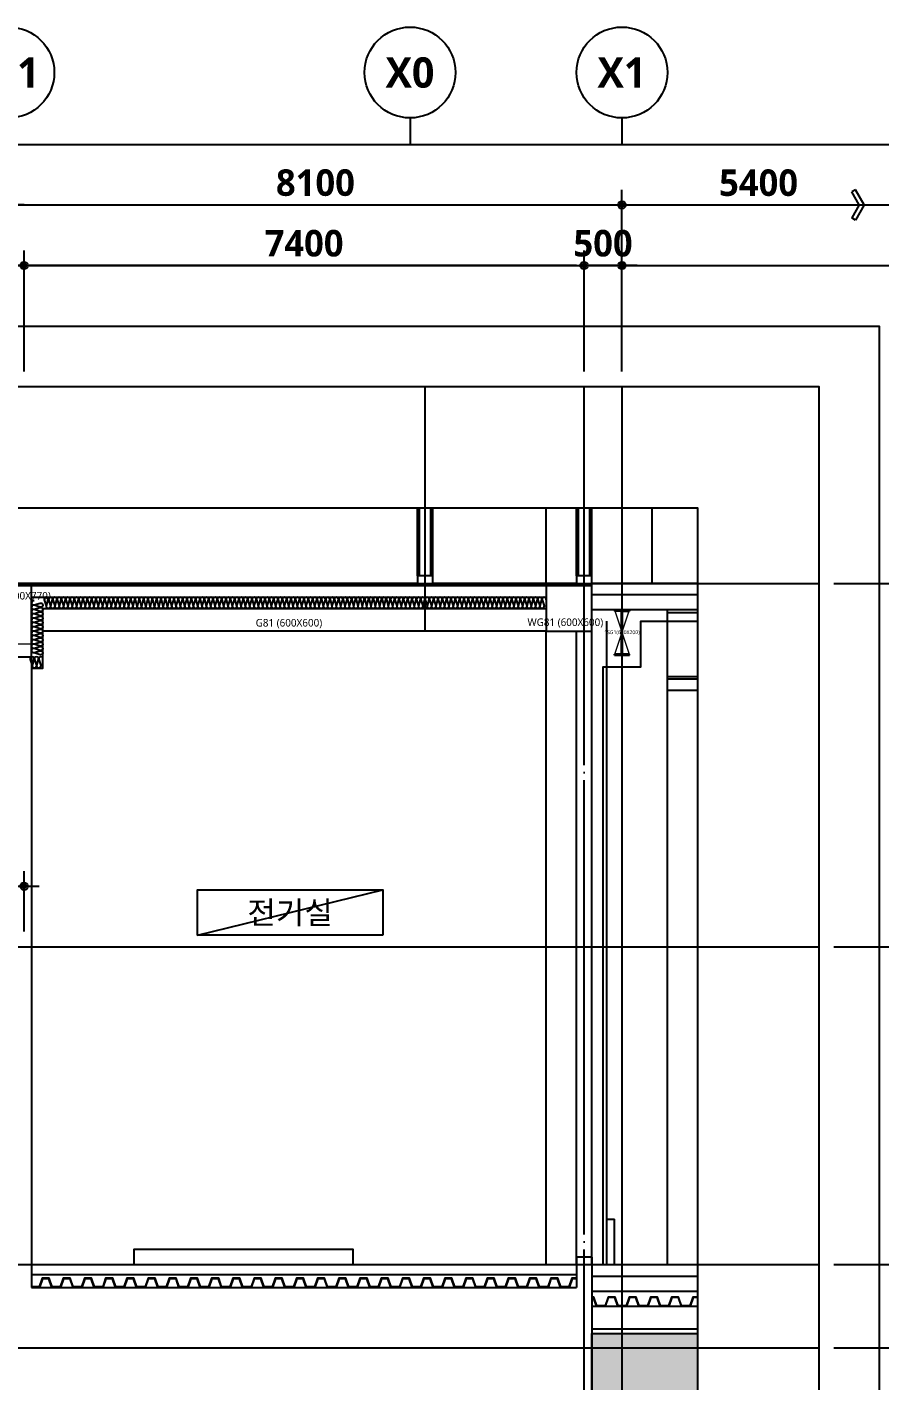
# Model space of a CAD drawing. Header units: millimetres. Extents: x 0 to 168000, y 0 to 59400.
# Drawn here: x 140759 to 152027, y 10966 to 28852 of the extents above; entities that cross this region are included whole.
import ezdxf
from ezdxf.enums import TextEntityAlignment as Align

# ---------------------------------------------------------------- set-up
doc = ezdxf.new("R2010")
doc.units = ezdxf.units.MM
doc.header["$LTSCALE"] = 100
doc.linetypes.add('CEN', pattern=[62, 60, -1, 0, -1])
doc.linetypes.add('주단면도-1$0$STD_CENTER', pattern=[66, 60, -2, 2, -2])
doc.layers.get('Defpoints').update_dxf_attribs({"color": 153})
for name, color, linetype in [('7FIN', 5, 'Continuous'), ('A-ANNO-DIM', 4, 'Continuous'), ('A-ANNO-TEXT1', 7, 'Continuous'), ('A-CEN', 1, 'CEN'), ('A-ELEV-LIN3', 8, 'Continuous'), ('A-FLOR-INSL', 8, 'Continuous'), ('A-ST-AXIS-BUB', 7, 'Continuous'), ('A-ST-AXIS-DIM', 7, 'Continuous'), ('A-WALL-DRY1', 7, 'Continuous'), ('land-sol', 252, 'Continuous'), ('SYM', 7, 'Continuous'), ('갈바륨 V-115', 141, 'Continuous'), ('저온단열', 160, 'Continuous'), ('주단면도-1$0$A-FIN-TYP1', 6, 'Continuous'), ('주단면도-1$0$A-ST-AXIS-CEN', 252, '주단면도-1$0$STD_CENTER'), ('주단면도-1$0$A-ST-CONC', 2, 'Continuous'), ('주단면도-1$0$A-WALL-MASN', 3, 'Continuous'), ('주단면도-1$0$저온단열', 160, 'Continuous'), ('철골', 2, 'Continuous'), ('충돌방지대 IN', 4, 'Continuous')]:
    doc.layers.add(name, color=color, linetype=linetype)
doc.layers.add('A-ELEV-LIN2', color=7, linetype='Continuous', lineweight=25)
doc.layers.add('A-XXXX-NPLT', color=144, linetype='Continuous', lineweight=15, plot=False)
doc.layers.add('G(그리드1)', color=185, linetype='Continuous', plot=False)
doc.layers.add('G(그리드2)', color=235, linetype='Continuous', plot=False)
doc.styles.add('2020음성 1차', font='나눔고딕Bold.ttf')
doc.styles.add('SH_진천_나눔', font='')
doc.styles.add('맑은고딕', font='')
doc.styles.get('SH_진천_나눔').set_extended_font_data('NanumGothic', bold=True)
doc.styles.get('맑은고딕').set_extended_font_data('Malgun Gothic')
doc.dimstyles.new('SHP 100', dxfattribs={"dimscale": 100, "dimtxt": 3.5, "dimasz": 1, "dimexe": 2, "dimexo": 2, "dimgap": 1, "dimtad": 1, "dimdec": 0, "dimzin": 0, "dimdsep": 46, "dimtxsty": 'SH_진천_나눔', "dimblk": 'DIMDOT', "dimcen": 0.09, "dimclrd": 256, "dimclre": 256, "dimclrt": 3, "dimadec": 0, "dimazin": 1, "dimtfac": 1, "dimtdec": 0, "dimtix": 1, "dimtmove": 2, "dimatfit": 0, "dimldrblk": 'DIMDOT', "dimfxl": 1, "dimtolj": 1, "dimtzin": 0, "dimlwd": -1, "dimlwe": -1, "dimarcsym": 0})
doc.dimstyles.new('SHP 100내부', dxfattribs={"dimscale": 100, "dimtxt": 2.7, "dimasz": 1, "dimexe": 2, "dimexo": 2, "dimgap": 1, "dimtad": 1, "dimdec": 0, "dimzin": 0, "dimdsep": 46, "dimtxsty": '2020음성 1차', "dimblk": 'DIMDOT', "dimcen": 0.09, "dimclrd": 256, "dimclre": 256, "dimclrt": 3, "dimadec": 0, "dimazin": 1, "dimtfac": 1, "dimtdec": 0, "dimtix": 1, "dimtmove": 2, "dimatfit": 0, "dimldrblk": 'DIMDOT', "dimfxl": 1, "dimtolj": 1, "dimtzin": 0, "dimlwd": -1, "dimlwe": -1, "dimarcsym": 0})

# ---------------------------------------------------------------- blocks, each defined once
blk = doc.blocks.new('G$CDF3A20EC')
at = {"layer": 'A-XXXX-NPLT'}
for p, q in [((131, 600), (331, 0)), ((131, 0), (331, 600))]:
    blk.add_line(p, q, dxfattribs=at)
at = {"layer": '철골', "ltscale": 3}
for p, q in [((131, 600), (331, 600)), ((131, 600), (131, 583)), ((226, 583), (131, 583)), ((226, 17), (226, 583)), ((237, 17), (237, 583)), ((237, 583), (331, 583)), ((331, 600), (331, 583)), ((226, 17), (131, 17)), ((131, 0), (131, 17)), ((131, 0), (331, 0)), ((331, 17), (237, 17)), ((331, 0), (331, 17))]:
    blk.add_line(p, q, dxfattribs=at)
at = {"layer": 'A-XXXX-NPLT', "style": '맑은고딕'}
blk.add_text('1SG1(600X200)', height=50, dxfattribs=at).set_placement((231, 300), align=Align.MIDDLE)
blk = doc.blocks.new('DIMDOT')
at = {"color": 0}
blk.add_line((-2, 0), (2, 0), dxfattribs=at)
for radius in [0.5, 0.25]:
    blk.add_circle((0, 0), radius, dxfattribs=at)
blk = doc.blocks.new('*D9345')
at = {"layer": 'A-ST-AXIS-DIM'}
for p, q in [((133019, 24302), (133019, 25902)), ((140719, 24302), (140719, 25902)), ((140619, 25702), (133119, 25702))]:
    blk.add_line(p, q, dxfattribs=at)
at = {"layer": 'Defpoints', "color": 0}
for p in [(133019, 25702), (133019, 24102), (140719, 24102)]:
    blk.add_point(p, dxfattribs=at)
at = {"layer": 'A-ST-AXIS-DIM', "linetype": 'ByBlock', "xscale": 100, "yscale": 100, "zscale": 100, "rotation": 180}
blk.add_blockref('DIMDOT', (133019, 25702), dxfattribs=at)
at = {"layer": 'A-ST-AXIS-DIM', "linetype": 'ByBlock', "xscale": 100, "yscale": 100, "zscale": 100}
blk.add_blockref('DIMDOT', (140719, 25702), dxfattribs=at)
at = {"layer": 'A-ST-AXIS-DIM', "color": 3, "insert": (136869, 25994), "char_height": 350, "attachment_point": 5, "style": 'SH_진천_나눔'}
blk.add_mtext('\\A1;7700', dxfattribs=at)
blk = doc.blocks.new('*D9346')
at = {"layer": 'A-ST-AXIS-DIM'}
for p, q in [((140519, 24302), (140519, 26702)), ((148619, 24302), (148619, 26702)), ((140619, 26502), (148519, 26502))]:
    blk.add_line(p, q, dxfattribs=at)
at = {"layer": 'Defpoints', "color": 0}
for p in [(148619, 26502), (140519, 24102), (148619, 24102)]:
    blk.add_point(p, dxfattribs=at)
at = {"layer": 'A-ST-AXIS-DIM', "linetype": 'ByBlock', "xscale": 100, "yscale": 100, "zscale": 100, "rotation": 180}
blk.add_blockref('DIMDOT', (140519, 26502), dxfattribs=at)
at = {"layer": 'A-ST-AXIS-DIM', "linetype": 'ByBlock', "xscale": 100, "yscale": 100, "zscale": 100}
blk.add_blockref('DIMDOT', (148619, 26502), dxfattribs=at)
at = {"layer": 'A-ST-AXIS-DIM', "color": 3, "insert": (144569, 26795), "char_height": 350, "attachment_point": 5, "style": 'SH_진천_나눔'}
blk.add_mtext('\\A1;8100', dxfattribs=at)
blk = doc.blocks.new('*D9347')
at = {"layer": 'A-ST-AXIS-DIM'}
for p, q in [((140719, 24302), (140719, 25902)), ((148119, 24302), (148119, 25902)), ((148019, 25702), (140819, 25702))]:
    blk.add_line(p, q, dxfattribs=at)
at = {"layer": 'Defpoints', "color": 0}
for p in [(140719, 25702), (140719, 24102), (148119, 24102)]:
    blk.add_point(p, dxfattribs=at)
at = {"layer": 'A-ST-AXIS-DIM', "linetype": 'ByBlock', "xscale": 100, "yscale": 100, "zscale": 100, "rotation": 180}
blk.add_blockref('DIMDOT', (140719, 25702), dxfattribs=at)
at = {"layer": 'A-ST-AXIS-DIM', "linetype": 'ByBlock', "xscale": 100, "yscale": 100, "zscale": 100}
blk.add_blockref('DIMDOT', (148119, 25702), dxfattribs=at)
at = {"layer": 'A-ST-AXIS-DIM', "color": 3, "insert": (144419, 25994), "char_height": 350, "attachment_point": 5, "style": 'SH_진천_나눔'}
blk.add_mtext('\\A1;7400', dxfattribs=at)
blk = doc.blocks.new('*D9348')
at = {"layer": 'A-ST-AXIS-DIM'}
for p, q in [((148119, 24302), (148119, 25902)), ((148619, 24302), (148619, 25902)), ((148019, 25702), (147919, 25702)), ((148619, 25702), (148119, 25702)), ((148719, 25702), (148819, 25702))]:
    blk.add_line(p, q, dxfattribs=at)
at = {"layer": 'Defpoints', "color": 0}
for p in [(148119, 25702), (148119, 24102), (148619, 24102)]:
    blk.add_point(p, dxfattribs=at)
at = {"layer": 'A-ST-AXIS-DIM', "linetype": 'ByBlock', "xscale": 100, "yscale": 100, "zscale": 100}
blk.add_blockref('DIMDOT', (148119, 25702), dxfattribs=at)
at = {"layer": 'A-ST-AXIS-DIM', "linetype": 'ByBlock', "xscale": 100, "yscale": 100, "zscale": 100, "rotation": 180}
blk.add_blockref('DIMDOT', (148619, 25702), dxfattribs=at)
at = {"layer": 'A-ST-AXIS-DIM', "color": 3, "insert": (148369, 25994), "char_height": 350, "attachment_point": 5, "style": 'SH_진천_나눔'}
blk.add_mtext('\\A1;500', dxfattribs=at)
blk = doc.blocks.new('A-ST-AXIS-BUB-1')
at = {"layer": 'A-ST-AXIS-BUB'}
blk.add_line((0, 350), (0, 0), dxfattribs=at)
blk.add_circle((0, 950), 600, dxfattribs=at)
blk = doc.blocks.new('arrow1')
at = {"color": 0}
for p, q in [((0, 0), (0.286, 0.501)), ((0.286, 0.501), (0.41, 0.43)), ((0, 0), (0.286, -0.501)), ((0.165, 0), (0.41, 0.429)), ((0.165, 0), (0.41, -0.429)), ((0.286, -0.501), (0.41, -0.43))]:
    blk.add_line(p, q, dxfattribs=at)
blk = doc.blocks.new('*D9351')
at = {"layer": 'A-ANNO-DIM'}
for p, q in [((138119, 16902), (138119, 17702)), ((140719, 16902), (140719, 17702)), ((140619, 17502), (138219, 17502))]:
    blk.add_line(p, q, dxfattribs=at)
at = {"layer": 'Defpoints', "color": 0}
for p in [(138119, 17502), (138119, 16702), (140719, 16702)]:
    blk.add_point(p, dxfattribs=at)
at = {"layer": 'A-ANNO-DIM', "linetype": 'ByBlock', "xscale": 100, "yscale": 100, "zscale": 100, "rotation": 180}
blk.add_blockref('DIMDOT', (138119, 17502), dxfattribs=at)
at = {"layer": 'A-ANNO-DIM', "linetype": 'ByBlock', "xscale": 100, "yscale": 100, "zscale": 100}
blk.add_blockref('DIMDOT', (140719, 17502), dxfattribs=at)
at = {"layer": 'A-ANNO-DIM', "color": 3, "insert": (139419, 17751), "char_height": 270, "attachment_point": 5, "style": '2020음성 1차'}
blk.add_mtext('\\A1;2600', dxfattribs=at)
blk = doc.blocks.new('*D9386')
at = {"layer": 'A-ST-AXIS-DIM'}
for p, q in [((151419, 21502), (154619, 21502)), ((154419, 12602), (154419, 21402)), ((151419, 12502), (154619, 12502))]:
    blk.add_line(p, q, dxfattribs=at)
at = {"layer": 'Defpoints', "color": 0}
for p in [(151219, 21502), (154419, 21502), (151219, 12502)]:
    blk.add_point(p, dxfattribs=at)
at = {"layer": 'A-ST-AXIS-DIM', "linetype": 'ByBlock', "xscale": 100, "yscale": 100, "zscale": 100}
for p, rotation in [((154419, 21502), 90), ((154419, 12502), 270)]:
    blk.add_blockref('DIMDOT', p, dxfattribs=dict(at, rotation=rotation))
at = {"layer": 'A-ST-AXIS-DIM', "color": 3, "insert": (154126, 17002), "char_height": 350, "attachment_point": 5, "rotation": 90, "style": 'SH_진천_나눔'}
blk.add_mtext('\\A1;9000', dxfattribs=at)
blk = doc.blocks.new('*D9387')
at = {"layer": 'A-ST-AXIS-DIM'}
for p, q in [((154419, 12602), (154419, 12702)), ((151419, 12502), (154619, 12502)), ((154419, 12502), (154419, 11402)), ((151419, 11402), (154619, 11402)), ((154419, 11302), (154419, 11202))]:
    blk.add_line(p, q, dxfattribs=at)
at = {"layer": 'Defpoints', "color": 0}
for p in [(151219, 12502), (151219, 11402), (154419, 11402)]:
    blk.add_point(p, dxfattribs=at)
at = {"layer": 'A-ST-AXIS-DIM', "linetype": 'ByBlock', "xscale": 100, "yscale": 100, "zscale": 100}
for p, rotation in [((154419, 12502), 270), ((154419, 11402), 90)]:
    blk.add_blockref('DIMDOT', p, dxfattribs=dict(at, rotation=rotation))
at = {"layer": 'A-ST-AXIS-DIM', "color": 3, "insert": (154127, 11952), "char_height": 350, "attachment_point": 5, "rotation": 90, "style": 'SH_진천_나눔'}
blk.add_mtext('\\A1;1100', dxfattribs=at)
blk = doc.blocks.new('*D9388')
at = {"layer": 'A-ST-AXIS-DIM'}
for p, q in [((151419, 16702), (153819, 16702)), ((153619, 16602), (153619, 12602)), ((151419, 12502), (153819, 12502))]:
    blk.add_line(p, q, dxfattribs=at)
at = {"layer": 'Defpoints', "color": 0}
for p in [(151219, 16702), (151219, 12502), (153619, 12502)]:
    blk.add_point(p, dxfattribs=at)
at = {"layer": 'A-ST-AXIS-DIM', "linetype": 'ByBlock', "xscale": 100, "yscale": 100, "zscale": 100}
for p, rotation in [((153619, 16702), 90), ((153619, 12502), 270)]:
    blk.add_blockref('DIMDOT', p, dxfattribs=dict(at, rotation=rotation))
at = {"layer": 'A-ST-AXIS-DIM', "color": 3, "insert": (153326, 14602), "char_height": 350, "attachment_point": 5, "rotation": 90, "style": 'SH_진천_나눔'}
blk.add_mtext('\\A1;4200', dxfattribs=at)
blk = doc.blocks.new('*D9389')
at = {"layer": 'A-ST-AXIS-DIM'}
for p, q in [((151419, 21502), (153819, 21502)), ((153619, 16802), (153619, 21402)), ((151419, 16702), (153819, 16702))]:
    blk.add_line(p, q, dxfattribs=at)
at = {"layer": 'Defpoints', "color": 0}
for p in [(151219, 21502), (153619, 21502), (151219, 16702)]:
    blk.add_point(p, dxfattribs=at)
at = {"layer": 'A-ST-AXIS-DIM', "linetype": 'ByBlock', "xscale": 100, "yscale": 100, "zscale": 100}
for p, rotation in [((153619, 21502), 90), ((153619, 16702), 270)]:
    blk.add_blockref('DIMDOT', p, dxfattribs=dict(at, rotation=rotation))
at = {"layer": 'A-ST-AXIS-DIM', "color": 3, "insert": (153326, 19102), "char_height": 350, "attachment_point": 5, "rotation": 90, "style": 'SH_진천_나눔'}
blk.add_mtext('\\A1;4800', dxfattribs=at)

msp = doc.modelspace()

# ---------------------------------------------------------------- hatches: boundary and pattern name
at = {"layer": 'land-sol', "transparency": 33554687}
h = msp.add_hatch(color=256, dxfattribs=at)
h.dxf.hatch_style = 1
h.paths.add_polyline_path([(130518.8, 22502), (132618.8, 22502), (132618.8, 9702), (132518.8, 9702), (132518.8, 9642), (142118.8, 9642), (142118.8, 9702), (142719.2, 10742), (148318.8, 10742), (148318.8, 10802), (148218.8, 10802), (148218.8, 11592), (149618.8, 11592), (149618.8, 6702), (130518.8, 6702)])

# ---------------------------------------------------------------- linework, layer by layer
at = {"layer": '7FIN'}
for points in [[(148018.8, 12322), (147957.3, 12322), (147917.8, 12207.4), (147810.1, 12207.4), (147770.6, 12322), (147677.3, 12322), (147637.9, 12207.4), (147530.1, 12207.4), (147490.6, 12322), (147397.3, 12322), (147357.9, 12207.4), (147250.1, 12207.4), (147210.6, 12322), (147117.3, 12322), (147077.8, 12207.4), (146970, 12207.4), (146930.6, 12322), (146837.3, 12322), (146797.8, 12207.4), (146690.1, 12207.4), (146650.6, 12322), (146557.3, 12322), (146517.9, 12207.4), (146410.1, 12207.4), (146370.6, 12322), (146277.3, 12322), (146237.9, 12207.4), (146130.1, 12207.4), (146090.6, 12322), (145997.3, 12322), (145957.8, 12207.4), (145850, 12207.4), (145810.6, 12322), (145717.3, 12322), (145677.8, 12207.4), (145570.1, 12207.4), (145530.6, 12322), (145437.3, 12322), (145397.9, 12207.4), (145290.1, 12207.4), (145250.6, 12322), (145157.3, 12322), (145117.9, 12207.4), (145010.1, 12207.4), (144970.6, 12322), (144877.3, 12322), (144837.8, 12207.4), (144730, 12207.4), (144690.6, 12322), (144597.3, 12322), (144557.8, 12207.4), (144450.1, 12207.4), (144410.6, 12322), (144317.3, 12322), (144277.9, 12207.4), (144170.1, 12207.4), (144130.6, 12322), (144037.3, 12322), (143997.9, 12207.4), (143890.1, 12207.4), (143850.6, 12322), (143757.3, 12322), (143717.8, 12207.4), (143610, 12207.4), (143570.6, 12322), (143477.3, 12322), (143437.8, 12207.4), (143330.1, 12207.4), (143290.6, 12322), (143197.3, 12322), (143157.9, 12207.4), (143050.1, 12207.4), (143010.6, 12322), (142917.3, 12322), (142877.9, 12207.4), (142770.1, 12207.4), (142730.6, 12322), (142637.3, 12322), (142597.8, 12207.4), (142490, 12207.4), (142450.6, 12322), (142357.3, 12322), (142317.8, 12207.4), (142210.1, 12207.4), (142170.6, 12322), (142077.3, 12322), (142037.9, 12207.4), (141930.1, 12207.4), (141890.6, 12322), (141797.3, 12322), (141757.9, 12207.4), (141650.1, 12207.4), (141610.6, 12322), (141517.3, 12322), (141477.8, 12207.4), (141370, 12207.4), (141330.6, 12322), (141237.3, 12322), (141197.8, 12207.4), (141090, 12207.4), (141050.6, 12322), (140957.3, 12322), (140917.9, 12207.4), (140818.8, 12207.4)], [(148018.8, 12316.7), (147961.1, 12316.7), (147921.6, 12202), (147806.3, 12202), (147766.8, 12316.7), (147681.1, 12316.7), (147641.7, 12202), (147526.3, 12202), (147486.8, 12316.7), (147401.1, 12316.7), (147361.8, 12202), (147246.3, 12202), (147206.8, 12316.7), (147121.1, 12316.7), (147081.6, 12202), (146966.2, 12202), (146926.8, 12316.7), (146841.1, 12316.7), (146801.6, 12202), (146686.3, 12202), (146646.8, 12316.7), (146561.1, 12316.7), (146521.7, 12202), (146406.3, 12202), (146366.8, 12316.7), (146281.1, 12316.7), (146241.7, 12202), (146126.3, 12202), (146086.8, 12316.7), (146001.1, 12316.7), (145961.6, 12202), (145846.2, 12202), (145806.8, 12316.7), (145721.1, 12316.7), (145681.6, 12202), (145566.3, 12202), (145526.8, 12316.7), (145441.1, 12316.7), (145401.7, 12202), (145286.3, 12202), (145246.8, 12316.7), (145161.1, 12316.7), (145121.7, 12202), (145006.3, 12202), (144966.8, 12316.7), (144881.1, 12316.7), (144841.6, 12202), (144726.2, 12202), (144686.8, 12316.7), (144601.1, 12316.7), (144561.6, 12202), (144446.2, 12202), (144406.8, 12316.7), (144321.1, 12316.7), (144281.7, 12202), (144166.3, 12202), (144126.8, 12316.7), (144041.1, 12316.7), (144001.7, 12202), (143886.3, 12202), (143846.8, 12316.7), (143761.1, 12316.7), (143721.6, 12202), (143606.2, 12202), (143566.8, 12316.7), (143481.1, 12316.7), (143441.6, 12202), (143326.2, 12202), (143286.8, 12316.7), (143201.1, 12316.7), (143161.7, 12202), (143046.3, 12202), (143006.8, 12316.7), (142921.1, 12316.7), (142881.7, 12202), (142766.3, 12202), (142726.8, 12316.7), (142641.1, 12316.7), (142601.6, 12202), (142486.2, 12202), (142446.8, 12316.7), (142361.1, 12316.7), (142321.6, 12202), (142206.2, 12202), (142166.8, 12316.7), (142081.1, 12316.7), (142041.7, 12202), (141926.3, 12202), (141886.8, 12316.7), (141801.1, 12316.7), (141761.7, 12202), (141646.3, 12202), (141606.8, 12316.7), (141521.1, 12316.7), (141481.6, 12202), (141366.2, 12202), (141326.8, 12316.7), (141241.1, 12316.7), (141201.6, 12202), (141086.2, 12202), (141046.8, 12316.7), (140961.1, 12316.7), (140921.7, 12202), (140818.8, 12202)], [(149618.8, 12072), (149554.4, 12072), (149515, 11957.4), (149407.3, 11957.4), (149367.8, 12072), (149274.4, 12072), (149235.1, 11957.4), (149127.3, 11957.4), (149087.8, 12072), (148994.4, 12072), (148954.9, 11957.4), (148847.1, 11957.4), (148807.8, 12072), (148714.4, 12072), (148674.9, 11957.4), (148567.2, 11957.4), (148527.8, 12072), (148434.4, 12072), (148395, 11957.4), (148287.2, 11957.4), (148247.8, 12072), (148218.8, 12072)], [(149618.8, 12066.7), (149558.2, 12066.7), (149518.8, 11952), (149403.4, 11952), (149364, 12066.7), (149278.2, 12066.7), (149238.9, 11952), (149123.4, 11952), (149084, 12066.7), (148998.2, 12066.7), (148958.7, 11952), (148843.3, 11952), (148803.9, 12066.7), (148718.2, 12066.7), (148678.7, 11952), (148563.4, 11952), (148523.9, 12066.7), (148438.2, 12066.7), (148398.8, 11952), (148283.4, 11952), (148243.9, 12066.7), (148218.8, 12066.7)]]:
    msp.add_lwpolyline(points, dxfattribs=at)
at = {"layer": 'A-CEN'}
for p, q in [((146018.8, 20872), (146018.8, 24102)), ((148118.8, 6702), (148118.8, 24102))]:
    msp.add_line(p, q, dxfattribs=at)
at = {"layer": 'A-ELEV-LIN2'}
for p, q in [((147618.8, 21502), (147618.8, 22502)), ((149018.8, 21502), (149018.8, 22502)), ((149218.8, 12502), (149218.8, 21152)), ((149218.8, 21118), (149618.8, 21118)), ((147618.8, 20872), (140968.8, 20872)), ((147618.8, 12502), (147618.8, 20872)), ((149218.8, 20274), (149618.8, 20274)), ((149218.8, 20240), (149618.8, 20240))]:
    msp.add_line(p, q, dxfattribs=at)
at = {"layer": 'A-ELEV-LIN3'}
msp.add_line((149218.8, 20090), (149618.8, 20090), dxfattribs=at)
at = {"layer": 'A-FLOR-INSL'}
msp.add_line((140968.8, 21172), (147618.8, 21172), dxfattribs=at)
for points in [[(147617.7, 21286.8, 1.34), (147565.2, 21286.8), (147589, 21207.2, -1.34), (147536.5, 21207.2), (147560.4, 21286.8), (147560.4, 21286.8, 1.34), (147507.9, 21286.8), (147531.8, 21207.2, -1.34), (147479.3, 21207.2), (147503.2, 21286.8), (147503.2, 21286.8, 1.34), (147450.7, 21286.8), (147474.6, 21207.2, -1.34), (147422.1, 21207.2), (147446, 21286.8), (147446, 21286.8, 1.34), (147393.5, 21286.8), (147417.4, 21207.2, -1.34), (147364.9, 21207.2), (147388.8, 21286.8), (147388.8, 21286.8, 1.34), (147336.3, 21286.8), (147360.2, 21207.2, -1.34), (147307.7, 21207.2), (147331.6, 21286.8), (147331.6, 21286.8, 1.34), (147279.1, 21286.8), (147303, 21207.2, -1.34), (147250.5, 21207.2), (147274.4, 21286.8), (147274.4, 21286.8, 1.34), (147221.9, 21286.8), (147245.8, 21207.2, -1.34), (147193.3, 21207.2), (147217.2, 21286.8), (147217.2, 21286.8, 1.34), (147164.7, 21286.8), (147188.6, 21207.2, -1.34), (147136.1, 21207.2), (147160, 21286.8), (147160, 21286.8, 1.34), (147107.5, 21286.8), (147131.4, 21207.2, -1.34), (147078.9, 21207.2), (147102.8, 21286.8), (147102.8, 21286.8, 1.34), (147050.3, 21286.8), (147074.2, 21207.2, -1.34), (147021.7, 21207.2), (147045.6, 21286.8), (147045.6, 21286.8, 1.34), (146993.1, 21286.8), (147017, 21207.2, -1.34), (146964.5, 21207.2), (146988.4, 21286.8), (146988.4, 21286.8, 1.34), (146935.9, 21286.8), (146959.8, 21207.2, -1.34), (146907.3, 21207.2), (146931.2, 21286.8), (146931.2, 21286.8, 1.34), (146878.7, 21286.8), (146902.6, 21207.2, -1.34), (146850.1, 21207.2), (146874, 21286.8), (146874, 21286.8, 1.34), (146821.5, 21286.8), (146845.3, 21207.2, -1.34), (146792.8, 21207.2), (146816.7, 21286.8), (146816.7, 21286.8, 1.34), (146764.2, 21286.8), (146788.1, 21207.2, -1.34), (146735.6, 21207.2), (146759.5, 21286.8), (146759.5, 21286.8, 1.34), (146707, 21286.8), (146730.9, 21207.2, -1.34), (146678.4, 21207.2), (146702.3, 21286.8), (146702.3, 21286.8, 1.34), (146649.8, 21286.8), (146673.7, 21207.2, -1.34), (146621.2, 21207.2), (146645.1, 21286.8), (146645.1, 21286.8, 1.34), (146592.6, 21286.8), (146616.5, 21207.2, -1.34), (146564, 21207.2), (146587.9, 21286.8), (146587.9, 21286.8, 1.34), (146535.4, 21286.8), (146559.3, 21207.2, -1.34), (146506.8, 21207.2), (146530.7, 21286.8), (146530.7, 21286.8, 1.34), (146478.2, 21286.8), (146502.1, 21207.2, -1.34), (146449.6, 21207.2), (146473.5, 21286.8), (146473.5, 21286.8, 1.34), (146421, 21286.8), (146444.9, 21207.2, -1.34), (146392.4, 21207.2), (146416.3, 21286.8), (146416.3, 21286.8, 1.34), (146363.8, 21286.8), (146387.7, 21207.2, -1.34), (146335.2, 21207.2), (146359.1, 21286.8), (146359.1, 21286.8, 1.34), (146306.6, 21286.8), (146330.5, 21207.2, -1.34), (146278, 21207.2), (146301.9, 21286.8), (146301.9, 21286.8, 1.34), (146249.4, 21286.8), (146273.3, 21207.2, -1.34), (146220.8, 21207.2), (146244.7, 21286.8), (146244.7, 21286.8, 1.34), (146192.2, 21286.8), (146216.1, 21207.2, -1.34), (146163.6, 21207.2), (146187.5, 21286.8), (146187.5, 21286.8, 1.34), (146135, 21286.8), (146158.9, 21207.2, -1.34), (146106.4, 21207.2), (146130.2, 21286.8), (146130.2, 21286.8, 1.34), (146077.7, 21286.8), (146101.6, 21207.2, -1.34), (146049.1, 21207.2), (146073, 21286.8), (146073, 21286.8, 1.34), (146020.5, 21286.8), (146044.4, 21207.2, -1.34), (145991.9, 21207.2), (146015.8, 21286.8), (146015.8, 21286.8, 1.34), (145963.3, 21286.8), (145987.2, 21207.2, -1.34), (145934.7, 21207.2), (145958.6, 21286.8), (145958.6, 21286.8, 1.34), (145906.1, 21286.8), (145930, 21207.2, -1.34), (145877.5, 21207.2), (145901.4, 21286.8), (145901.4, 21286.8, 1.34), (145848.9, 21286.8), (145872.8, 21207.2, -1.34), (145820.3, 21207.2), (145844.2, 21286.8), (145844.2, 21286.8, 1.34), (145791.7, 21286.8), (145815.6, 21207.2, -1.34), (145763.1, 21207.2), (145787, 21286.8), (145787, 21286.8, 1.34), (145734.5, 21286.8), (145758.4, 21207.2, -1.34), (145705.9, 21207.2), (145729.8, 21286.8), (145729.8, 21286.8, 1.34), (145677.3, 21286.8), (145701.2, 21207.2, -1.34), (145648.7, 21207.2), (145672.6, 21286.8), (145672.6, 21286.8, 1.34), (145620.1, 21286.8), (145644, 21207.2, -1.34), (145591.5, 21207.2), (145615.4, 21286.8), (145615.4, 21286.8, 1.34), (145562.9, 21286.8), (145586.8, 21207.2, -1.34), (145534.3, 21207.2), (145558.2, 21286.8), (145558.2, 21286.8, 1.34), (145505.7, 21286.8), (145529.6, 21207.2, -1.34), (145477.1, 21207.2), (145501, 21286.8), (145501, 21286.8, 1.34), (145448.5, 21286.8), (145472.4, 21207.2, -1.34), (145419.9, 21207.2), (145443.8, 21286.8), (145443.8, 21286.8, 1.34), (145391.3, 21286.8), (145415.1, 21207.2, -1.34), (145362.6, 21207.2), (145386.5, 21286.8), (145386.5, 21286.8, 1.34), (145334, 21286.8), (145357.9, 21207.2, -1.34), (145305.4, 21207.2), (145329.3, 21286.8), (145329.3, 21286.8, 1.34), (145276.8, 21286.8), (145300.7, 21207.2, -1.34), (145248.2, 21207.2), (145272.1, 21286.8), (145272.1, 21286.8, 1.34), (145219.6, 21286.8), (145243.5, 21207.2, -1.34), (145191, 21207.2), (145214.9, 21286.8), (145214.9, 21286.8, 1.34), (145162.4, 21286.8), (145186.3, 21207.2, -1.34), (145133.8, 21207.2), (145157.7, 21286.8), (145157.7, 21286.8, 1.34), (145105.2, 21286.8), (145129.1, 21207.2, -1.34), (145076.6, 21207.2), (145100.5, 21286.8), (145100.5, 21286.8, 1.34), (145048, 21286.8), (145071.9, 21207.2, -1.34), (145019.4, 21207.2), (145043.3, 21286.8), (145043.3, 21286.8, 1.34), (144990.8, 21286.8), (145014.7, 21207.2, -1.34), (144962.2, 21207.2), (144986.1, 21286.8), (144986.1, 21286.8, 1.34), (144933.6, 21286.8), (144957.5, 21207.2, -1.34), (144905, 21207.2), (144928.9, 21286.8), (144928.9, 21286.8, 1.34), (144876.4, 21286.8), (144900.3, 21207.2, -1.34), (144847.8, 21207.2), (144871.7, 21286.8), (144871.7, 21286.8, 1.34), (144819.2, 21286.8), (144843.1, 21207.2, -1.34), (144790.6, 21207.2), (144814.5, 21286.8), (144814.5, 21286.8, 1.34), (144762, 21286.8), (144785.9, 21207.2, -1.34), (144733.4, 21207.2), (144757.3, 21286.8), (144757.3, 21286.8, 1.34), (144704.8, 21286.8), (144728.7, 21207.2, -1.34), (144676.2, 21207.2), (144700, 21286.8), (144700, 21286.8, 1.34), (144647.5, 21286.8), (144671.4, 21207.2, -1.34), (144618.9, 21207.2), (144642.8, 21286.8), (144642.8, 21286.8, 1.34), (144590.3, 21286.8), (144614.2, 21207.2, -1.34), (144561.7, 21207.2), (144585.6, 21286.8), (144585.6, 21286.8, 1.34), (144533.1, 21286.8), (144557, 21207.2, -1.34), (144504.5, 21207.2), (144528.4, 21286.8), (144528.4, 21286.8, 1.34), (144475.9, 21286.8), (144499.8, 21207.2, -1.34), (144447.3, 21207.2), (144471.2, 21286.8), (144471.2, 21286.8, 1.34), (144418.7, 21286.8), (144442.6, 21207.2, -1.34), (144390.1, 21207.2), (144414, 21286.8), (144414, 21286.8, 1.34), (144361.5, 21286.8), (144385.4, 21207.2, -1.34), (144332.9, 21207.2), (144356.8, 21286.8), (144356.8, 21286.8, 1.34), (144304.3, 21286.8), (144328.2, 21207.2, -1.34), (144275.7, 21207.2), (144299.6, 21286.8), (144299.6, 21286.8, 1.34), (144247.1, 21286.8), (144271, 21207.2, -1.34), (144218.5, 21207.2), (144242.4, 21286.8), (144242.4, 21286.8, 1.34), (144189.9, 21286.8), (144213.8, 21207.2, -1.34), (144161.3, 21207.2), (144185.2, 21286.8), (144185.2, 21286.8, 1.34), (144132.7, 21286.8), (144156.6, 21207.2, -1.34), (144104.1, 21207.2), (144128, 21286.8), (144128, 21286.8, 1.34), (144075.5, 21286.8), (144099.4, 21207.2, -1.34), (144046.9, 21207.2), (144070.8, 21286.8), (144070.8, 21286.8, 1.34), (144018.3, 21286.8), (144042.2, 21207.2, -1.34), (143989.7, 21207.2), (144013.6, 21286.8), (144013.6, 21286.8, 1.34), (143961.1, 21286.8), (143984.9, 21207.2, -1.34), (143932.4, 21207.2), (143956.3, 21286.8), (143956.3, 21286.8, 1.34), (143903.8, 21286.8), (143927.7, 21207.2, -1.34), (143875.2, 21207.2), (143899.1, 21286.8), (143899.1, 21286.8, 1.34), (143846.6, 21286.8), (143870.5, 21207.2, -1.34), (143818, 21207.2), (143841.9, 21286.8), (143841.9, 21286.8, 1.34), (143789.4, 21286.8), (143813.3, 21207.2, -1.34), (143760.8, 21207.2), (143784.7, 21286.8), (143784.7, 21286.8, 1.34), (143732.2, 21286.8), (143756.1, 21207.2, -1.34), (143703.6, 21207.2), (143727.5, 21286.8), (143727.5, 21286.8, 1.34), (143675, 21286.8), (143698.9, 21207.2, -1.34), (143646.4, 21207.2), (143670.3, 21286.8), (143670.3, 21286.8, 1.34), (143617.8, 21286.8), (143641.7, 21207.2, -1.34), (143589.2, 21207.2), (143613.1, 21286.8), (143613.1, 21286.8, 1.34), (143560.6, 21286.8), (143584.5, 21207.2, -1.34), (143532, 21207.2), (143555.9, 21286.8), (143555.9, 21286.8, 1.34), (143503.4, 21286.8), (143527.3, 21207.2, -1.34), (143474.8, 21207.2), (143498.7, 21286.8), (143498.7, 21286.8, 1.34), (143446.2, 21286.8), (143470.1, 21207.2, -1.34), (143417.6, 21207.2), (143441.5, 21286.8), (143441.5, 21286.8, 1.34), (143389, 21286.8), (143412.9, 21207.2, -1.34), (143360.4, 21207.2), (143384.3, 21286.8), (143384.3, 21286.8, 1.34), (143331.8, 21286.8), (143355.7, 21207.2, -1.34), (143303.2, 21207.2), (143327.1, 21286.8), (143327.1, 21286.8, 1.34), (143274.6, 21286.8), (143298.5, 21207.2, -1.34), (143246, 21207.2), (143269.9, 21286.8), (143269.9, 21286.8, 1.34), (143217.4, 21286.8), (143241.2, 21207.2, -1.34), (143188.7, 21207.2), (143212.6, 21286.8), (143212.6, 21286.8, 1.34), (143160.1, 21286.8), (143184, 21207.2, -1.34), (143131.5, 21207.2), (143155.4, 21286.8), (143155.4, 21286.8, 1.34), (143102.9, 21286.8), (143126.8, 21207.2, -1.34), (143074.3, 21207.2), (143098.2, 21286.8), (143098.2, 21286.8, 1.34), (143045.7, 21286.8), (143069.6, 21207.2, -1.34), (143017.1, 21207.2), (143041, 21286.8), (143041, 21286.8, 1.34), (142988.5, 21286.8), (143012.4, 21207.2, -1.34), (142959.9, 21207.2), (142983.8, 21286.8), (142983.8, 21286.8, 1.34), (142931.3, 21286.8), (142955.2, 21207.2, -1.34), (142902.7, 21207.2), (142926.6, 21286.8), (142926.6, 21286.8, 1.34), (142874.1, 21286.8), (142898, 21207.2, -1.34), (142845.5, 21207.2), (142869.4, 21286.8), (142869.4, 21286.8, 1.34), (142816.9, 21286.8), (142840.8, 21207.2, -1.34), (142788.3, 21207.2), (142812.2, 21286.8), (142812.2, 21286.8, 1.34), (142759.7, 21286.8), (142783.6, 21207.2, -1.34), (142731.1, 21207.2), (142755, 21286.8), (142755, 21286.8, 1.34), (142702.5, 21286.8), (142726.4, 21207.2, -1.34), (142673.9, 21207.2), (142697.8, 21286.8), (142697.8, 21286.8, 1.34), (142645.3, 21286.8), (142669.2, 21207.2, -1.34), (142616.7, 21207.2), (142640.6, 21286.8), (142640.6, 21286.8, 1.34), (142588.1, 21286.8), (142612, 21207.2, -1.34), (142559.5, 21207.2), (142583.4, 21286.8), (142583.4, 21286.8, 1.34), (142530.9, 21286.8), (142554.8, 21207.2, -1.34), (142502.3, 21207.2), (142526.1, 21286.8), (142526.1, 21286.8, 1.34), (142473.6, 21286.8), (142497.5, 21207.2, -1.34), (142445, 21207.2), (142468.9, 21286.8), (142468.9, 21286.8, 1.34), (142416.4, 21286.8), (142440.3, 21207.2, -1.34), (142387.8, 21207.2), (142411.7, 21286.8), (142411.7, 21286.8, 1.34), (142359.2, 21286.8), (142383.1, 21207.2, -1.34), (142330.6, 21207.2), (142354.5, 21286.8), (142354.5, 21286.8, 1.34), (142302, 21286.8), (142325.9, 21207.2, -1.34), (142273.4, 21207.2), (142297.3, 21286.8), (142297.3, 21286.8, 1.34), (142244.8, 21286.8), (142268.7, 21207.2, -1.34), (142216.2, 21207.2), (142240.1, 21286.8), (142240.1, 21286.8, 1.34), (142187.6, 21286.8), (142211.5, 21207.2, -1.34), (142159, 21207.2), (142182.9, 21286.8), (142182.9, 21286.8, 1.34), (142130.4, 21286.8), (142154.3, 21207.2, -1.34), (142101.8, 21207.2), (142125.7, 21286.8), (142125.7, 21286.8, 1.34), (142073.2, 21286.8), (142097.1, 21207.2, -1.34), (142044.6, 21207.2), (142068.5, 21286.8), (142068.5, 21286.8, 1.34), (142016, 21286.8), (142039.9, 21207.2, -1.34), (141987.4, 21207.2), (142011.3, 21286.8), (142011.3, 21286.8, 1.34), (141958.8, 21286.8), (141982.7, 21207.2, -1.34), (141930.2, 21207.2), (141954.1, 21286.8), (141954.1, 21286.8, 1.34), (141901.6, 21286.8), (141925.5, 21207.2, -1.34), (141873, 21207.2), (141896.9, 21286.8), (141896.9, 21286.8, 1.34), (141844.4, 21286.8), (141868.3, 21207.2, -1.34), (141815.8, 21207.2), (141839.7, 21286.8), (141839.7, 21286.8, 1.34), (141787.2, 21286.8), (141811, 21207.2, -1.34), (141758.5, 21207.2), (141782.4, 21286.8), (141782.4, 21286.8, 1.34), (141729.9, 21286.8), (141753.8, 21207.2, -1.34), (141701.3, 21207.2), (141725.2, 21286.8), (141725.2, 21286.8, 1.34), (141672.7, 21286.8), (141696.6, 21207.2, -1.34), (141644.1, 21207.2), (141668, 21286.8), (141668, 21286.8, 1.34), (141615.5, 21286.8), (141639.4, 21207.2, -1.34), (141586.9, 21207.2), (141610.8, 21286.8), (141610.8, 21286.8, 1.34), (141558.3, 21286.8), (141582.2, 21207.2, -1.34), (141529.7, 21207.2), (141553.6, 21286.8), (141553.6, 21286.8, 1.34), (141501.1, 21286.8), (141525, 21207.2, -1.34), (141472.5, 21207.2), (141496.4, 21286.8), (141496.4, 21286.8, 1.34), (141443.9, 21286.8), (141467.8, 21207.2, -1.34), (141415.3, 21207.2), (141439.2, 21286.8), (141439.2, 21286.8, 1.34), (141386.7, 21286.8), (141410.6, 21207.2, -1.34), (141358.1, 21207.2), (141382, 21286.8), (141382, 21286.8, 1.34), (141329.5, 21286.8), (141353.4, 21207.2, -1.34), (141300.9, 21207.2), (141324.8, 21286.8), (141324.8, 21286.8, 1.34), (141272.3, 21286.8), (141296.2, 21207.2, -1.34), (141243.7, 21207.2), (141267.6, 21286.8), (141267.6, 21286.8, 1.34), (141215.1, 21286.8), (141239, 21207.2, -1.34), (141186.5, 21207.2), (141210.4, 21286.8), (141210.4, 21286.8, 1.34), (141157.9, 21286.8), (141181.8, 21207.2, -1.34), (141129.3, 21207.2), (141153.2, 21286.8), (141153.2, 21286.8, 1.34), (141100.7, 21286.8), (141124.6, 21207.2, -1.34), (141072.1, 21207.2), (141095.9, 21286.8), (141095.9, 21286.8, 1.34), (141043.4, 21286.8), (141067.3, 21207.2, -1.34), (141014.8, 21207.2), (141038.7, 21286.8), (141038.7, 21286.8, 1.34), (140986.2, 21286.8), (141010.1, 21207.2, -1.34)], [(140854, 21270.9, 1.34), (140854, 21218.4), (140933.6, 21242.3, -1.34), (140933.6, 21189.8), (140854, 21213.7), (140854, 21213.7, 1.34), (140854, 21161.2), (140933.6, 21185.1, -1.34), (140933.6, 21132.6), (140854, 21156.5), (140854, 21156.5, 1.34), (140854, 21104), (140933.6, 21127.9, -1.34), (140933.6, 21075.4), (140854, 21099.3), (140854, 21099.3, 1.34), (140854, 21046.8), (140933.6, 21070.7, -1.34), (140933.6, 21018.2), (140854, 21042.1), (140854, 21042.1, 1.34), (140854, 20989.6), (140933.6, 21013.5, -1.34), (140933.6, 20961), (140854, 20984.8), (140854, 20984.8, 1.34), (140854, 20932.3), (140933.6, 20956.2, -1.34), (140933.6, 20903.7), (140854, 20927.6), (140854, 20927.6, 1.34), (140854, 20875.1), (140933.6, 20899, -1.34), (140933.6, 20846.5), (140854, 20870.4), (140854, 20870.4, 1.34), (140854, 20817.9), (140933.6, 20841.8, -1.34), (140933.6, 20789.3), (140854, 20813.2), (140854, 20813.2, 1.34), (140854, 20760.7), (140933.6, 20784.6, -1.34), (140933.6, 20732.1), (140854, 20756), (140854, 20756, 1.34), (140854, 20703.5), (140933.6, 20727.4, -1.34), (140933.6, 20674.9), (140854, 20698.8), (140854, 20698.8, 1.34), (140854, 20646.3), (140933.6, 20670.2, -1.34), (140933.6, 20617.7), (140854, 20641.6), (140854, 20641.6, 1.34), (140854, 20589.1), (140933.6, 20613, -1.34), (140933.6, 20560.5), (140854, 20584.4)], [(140967.7, 20496.8, 1.34), (140915.2, 20496.8), (140939, 20417.2, -1.34), (140886.5, 20417.2), (140910.4, 20496.8), (140910.4, 20496.8, 1.34), (140857.9, 20496.8), (140881.8, 20417.2, -1.34), (140829.3, 20417.2), (140853.2, 20496.8), (140853.2, 20496.8, 1.34), (140800.7, 20496.8), (140824.6, 20417.2, -0.2603314), (140818.8, 20391.1)]]:
    msp.add_lwpolyline(points, format="xyb", dxfattribs=at)
msp.add_lwpolyline([(140818.8, 20382), (140968.8, 20382), (140968.8, 21172)], dxfattribs=at)
at = {"layer": 'A-ST-AXIS-DIM'}
msp.add_line((148818.8, 26502), (151818.8, 26502), dxfattribs=at)
at = {"layer": 'A-WALL-DRY1'}
for p, q in [((145918.8, 21602), (145918.8, 22502)), ((145931.3, 21602), (145931.3, 22502)), ((145943.8, 21602), (145943.8, 22502)), ((146093.8, 21602), (146093.8, 22502)), ((146106.3, 21602), (146106.3, 22502)), ((146118.8, 21602), (146118.8, 22502)), ((148018.8, 21602), (148018.8, 22502)), ((148031.3, 21602), (148031.3, 22502)), ((148043.8, 21602), (148043.8, 22502)), ((148193.8, 21602), (148193.8, 22502)), ((148206.3, 21602), (148206.3, 22502)), ((148218.8, 21602), (148218.8, 22502))]:
    msp.add_line(p, q, dxfattribs=at)
at = {"layer": 'A-XXXX-NPLT'}
msp.add_lwpolyline([(140218.8, 20702), (140818.8, 20702), (140818.8, 21472), (140218.8, 21472)], close=True, dxfattribs=at)
at = {"layer": 'G(그리드1)'}
for points in [[(125718.8, 27302), (154418.8, 27302), (154418.8, 3502), (125718.8, 3502)], [(126518.8, 26502), (153618.8, 26502), (153618.8, 4302), (126518.8, 4302)], [(127318.8, 25702), (152818.8, 25702), (152818.8, 5102), (127318.8, 5102)], [(128118.8, 24902), (152018.8, 24902), (152018.8, 5902), (128118.8, 5902)], [(128918.8, 24102), (151218.8, 24102), (151218.8, 6702), (128918.8, 6702)], [(130518.8, 22502), (149618.8, 22502), (149618.8, 6702), (130518.8, 6702)], [(130518.8, 22502), (132618.8, 22502), (132618.8, 9702), (132518.8, 9702), (132518.8, 9642), (142118.8, 9642), (142118.8, 9702), (142719.2, 10742), (148318.8, 10742), (148318.8, 10802), (148218.8, 10802), (148218.8, 11592), (149618.8, 11592), (149618.8, 6702), (130518.8, 6702)]]:
    msp.add_lwpolyline(points, close=True, dxfattribs=at)
at = {"layer": 'G(그리드2)'}
msp.add_line((143009.4, 16855.5), (145459.4, 17455.5), dxfattribs=at)
msp.add_lwpolyline([(142168.8, 12502), (145068.8, 12502), (145068.8, 12702), (142168.8, 12702)], close=True, dxfattribs=at)
at = {"layer": 'SYM', "color": 7, "linetype": 'ByBlock'}
msp.add_lwpolyline([(145459.4, 16855.5), (143009.4, 16855.5), (143009.4, 17455.5), (145459.4, 17455.5)], close=True, dxfattribs=at)
at = {"layer": '갈바륨 V-115'}
msp.add_line((148418.8, 12502), (148418.8, 21002), dxfattribs=at)
at = {"layer": '저온단열'}
msp.add_lwpolyline([(148368.8, 12502), (148368.8, 20402), (148868.8, 20402), (148868.8, 21002), (149618.8, 21002)], dxfattribs=at)
at = {"layer": '주단면도-1$0$A-FIN-TYP1'}
for p, q in [((140618.8, 21502), (145918.8, 21502)), ((145918.8, 21502), (140618.8, 21502)), ((140618.8, 21502), (145918.8, 21502)), ((146118.8, 21502), (148018.8, 21502)), ((148018.8, 21502), (146118.8, 21502)), ((148218.8, 21502), (148460.8, 21502)), ((149618.8, 21502), (148218.8, 21502)), ((140818.8, 12502), (148018.8, 12502)), ((140818.8, 12372), (148018.8, 12372)), ((148218.8, 12502), (149618.8, 12502)), ((148218.8, 11592), (149618.8, 11592))]:
    msp.add_line(p, q, dxfattribs=at)
at = {"layer": '주단면도-1$0$A-ST-AXIS-CEN', "linetype": 'Continuous'}
for p, q in [((148618.8, 24102), (148618.8, 6702)), ((130518.8, 21502), (151218.8, 21502)), ((130518.8, 16702), (151218.8, 16702)), ((130518.8, 12502), (151218.8, 12502)), ((130518.8, 11402), (151218.8, 11402))]:
    msp.add_line(p, q, dxfattribs=at)
at = {"layer": '주단면도-1$0$A-ST-CONC'}
for p, q in [((147618.8, 21472), (140618.8, 21472)), ((146118.8, 21602), (145918.8, 21602)), ((145918.8, 21602), (145918.8, 21472)), ((146118.8, 21472), (146118.8, 21602)), ((140818.8, 21322), (147618.8, 21322)), ((149618.8, 21352), (148218.8, 21352)), ((149618.8, 21152), (148218.8, 21152)), ((140818.8, 20532), (140818.8, 12202)), ((148218.8, 12602), (148018.8, 12602)), ((148018.8, 12602), (148018.8, 12202)), ((148218.8, 12602), (148218.8, 10802)), ((140818.8, 12202), (148018.8, 12202)), ((148218.8, 11952), (149618.8, 11952)), ((148218.8, 11652), (149618.8, 11652))]:
    msp.add_line(p, q, dxfattribs=at)
for points in [[(140218.8, 20532), (140818.8, 20532), (140818.8, 21472), (140218.8, 21472)], [(147618.8, 20872), (148218.8, 20872), (148218.8, 21472), (147618.8, 21472)]]:
    msp.add_lwpolyline(points, close=True, dxfattribs=at)
msp.add_lwpolyline([(148218.8, 21402), (148218.8, 21602), (148018.8, 21602), (148018.8, 21472)], dxfattribs=at)
at = {"layer": '주단면도-1$0$A-WALL-MASN'}
for p, q in [((148018.8, 12502), (148018.8, 20872)), ((148218.8, 12502), (148218.8, 20872))]:
    msp.add_line(p, q, dxfattribs=at)
at = {"layer": '주단면도-1$0$저온단열'}
for p, q in [((148218.8, 12352), (149618.8, 12352)), ((148218.8, 12152), (149618.8, 12152))]:
    msp.add_line(p, q, dxfattribs=at)
at = {"layer": '충돌방지대 IN'}
for p in [(148418.8, 13102), (148518.8, 12502)]:
    msp.add_line(p, (148518.8, 13102), dxfattribs=at)

# ---------------------------------------------------------------- block references
msp.add_blockref('G$CDF3A20EC', (148387.4, 20552))
at = {"layer": 'A-ST-AXIS-BUB'}
for p in [(140518.8, 27302), (145818.8, 27302), (148618.8, 27302)]:
    msp.add_blockref('A-ST-AXIS-BUB-1', p, dxfattribs=at)
at = {"layer": 'A-ST-AXIS-DIM', "xscale": 400, "yscale": 400, "zscale": 400, "rotation": 180.000000000013}
msp.add_blockref('arrow1', (151818.8, 26502), dxfattribs=at)

# ---------------------------------------------------------------- texts
at = {"layer": 'A-ANNO-TEXT1', "style": 'SH_진천_나눔'}
for s, p in [('X-1', (140518.8, 28252)), ('X0', (145818.8, 28252)), ('X1', (148618.8, 28252))]:
    msp.add_text(s, height=400, dxfattribs=at).set_placement(p, align=Align.MIDDLE_CENTER)
msp.add_text('전기실', height=300, dxfattribs=at).set_placement((144234.4, 17155.5), align=Align.MIDDLE)
at = {"layer": 'A-ST-AXIS-DIM', "color": 3, "insert": (150423.8, 26793.9), "char_height": 350, "attachment_point": 5, "style": 'SH_진천_나눔'}
msp.add_mtext('\\A1;5400', dxfattribs=at)
at = {"layer": 'A-XXXX-NPLT', "style": '맑은고딕'}
for s, p in [('WG81A (600X770)', (140531.2, 21329.1)), ('G81 (600X600)', (144218.8, 20972)), ('WG81 (600X600)', (147870.7, 20979))]:
    msp.add_text(s, height=100, dxfattribs=at).set_placement(p, align=Align.MIDDLE)

# ---------------------------------------------------------------- dimensions: what is measured, and where the dimension line sits
at = {"layer": 'A-ANNO-DIM'}
dim = msp.add_linear_dim(base=(138118.8, 17502), p1=(140718.8, 16702), p2=(138118.8, 16702), angle=180, dimstyle='SHP 100내부', override={"dimtxsty": '2020음성 1차', "dimldrblk": 'DIMDOT'}, dxfattribs=at)
dim.commit()
dim.dimension.update_dxf_attribs({"geometry": '*D9351', "text_midpoint": (139418.8, 17751)})
at = {"layer": 'A-ST-AXIS-DIM'}
dim = msp.add_linear_dim(base=(148618.8, 26502), p1=(140518.8, 24102), p2=(148618.8, 24102), dimstyle='SHP 100', dxfattribs=at)
dim.commit()
dim.dimension.update_dxf_attribs({"geometry": '*D9346', "text_midpoint": (144568.8, 26795.2)})
for base, p1, p2, picture, middle in [((133018.8, 25702), (140718.8, 24102), (133018.8, 24102), '*D9345', (136868.8, 25993.9)), ((140718.8, 25702), (148118.8, 24102), (140718.8, 24102), '*D9347', (144418.8, 25993.9)), ((148118.8, 25702), (148618.8, 24102), (148118.8, 24102), '*D9348', (148368.8, 25994.4))]:
    dim = msp.add_linear_dim(base=base, p1=p1, p2=p2, angle=0, dimstyle='SHP 100', dxfattribs=at)
    dim.commit()
    dim.dimension.update_dxf_attribs({"geometry": picture, "text_midpoint": middle})
for base, p1, p2, angle, picture, middle in [((154418.8, 21502), (151218.8, 12502), (151218.8, 21502), 90, '*D9386', (154125.6, 17002)), ((153618.8, 21502), (151218.8, 16702), (151218.8, 21502), 90, '*D9389', (153325.6, 19102)), ((153618.8, 12502), (151218.8, 16702), (151218.8, 12502), 270, '*D9388', (153326.4, 14602)), ((154418.8, 11402), (151218.8, 12502), (151218.8, 11402), 270, '*D9387', (154126.9, 11952))]:
    dim = msp.add_linear_dim(base=base, p1=p1, p2=p2, angle=angle, dimstyle='SHP 100', override={"dimtxsty": 'SH_진천_나눔', "dimldrblk": 'DIMDOT'}, dxfattribs=at)
    dim.commit()
    dim.dimension.update_dxf_attribs({"geometry": picture, "text_midpoint": middle})

doc.saveas('drawing.dxf')
